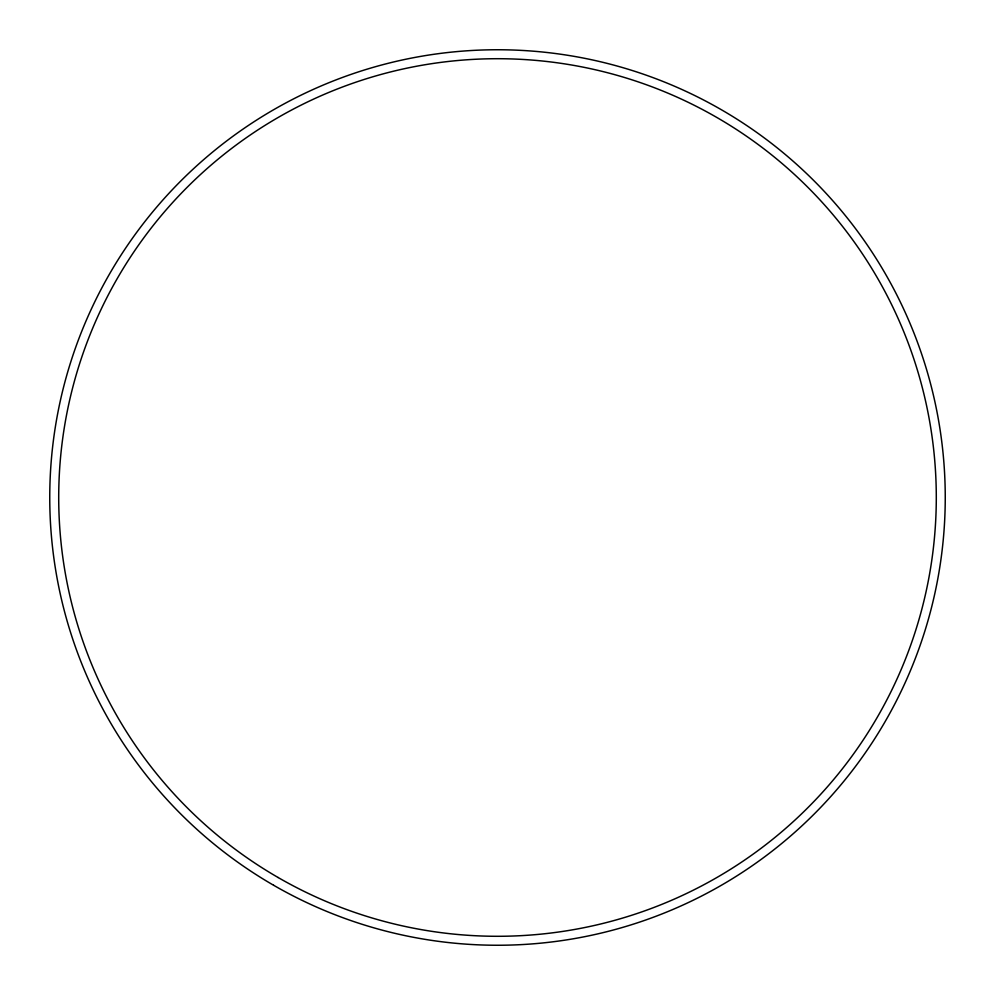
<?xml version="1.0" encoding="UTF-8"?>
<svg xmlns="http://www.w3.org/2000/svg" width="995" height="995" viewBox="0 0 995 995"><rect width="100%" height="100%" fill="white"/><g stroke="black" fill="none" stroke-linecap="round" stroke-linejoin="round"><path stroke-width="1.49" d="M273.625 885.264A447.75 447.75 0 0 0 945.25 497.5A447.75 447.75 0 0 0 273.625 109.736A447.75 447.75 0 0 0 273.625 885.264M278.102 877.503A438.795 438.795 0 0 0 936.295 497.5A438.795 438.795 0 0 0 278.102 117.497A438.795 438.795 0 0 0 278.102 877.503"/></g></svg>
